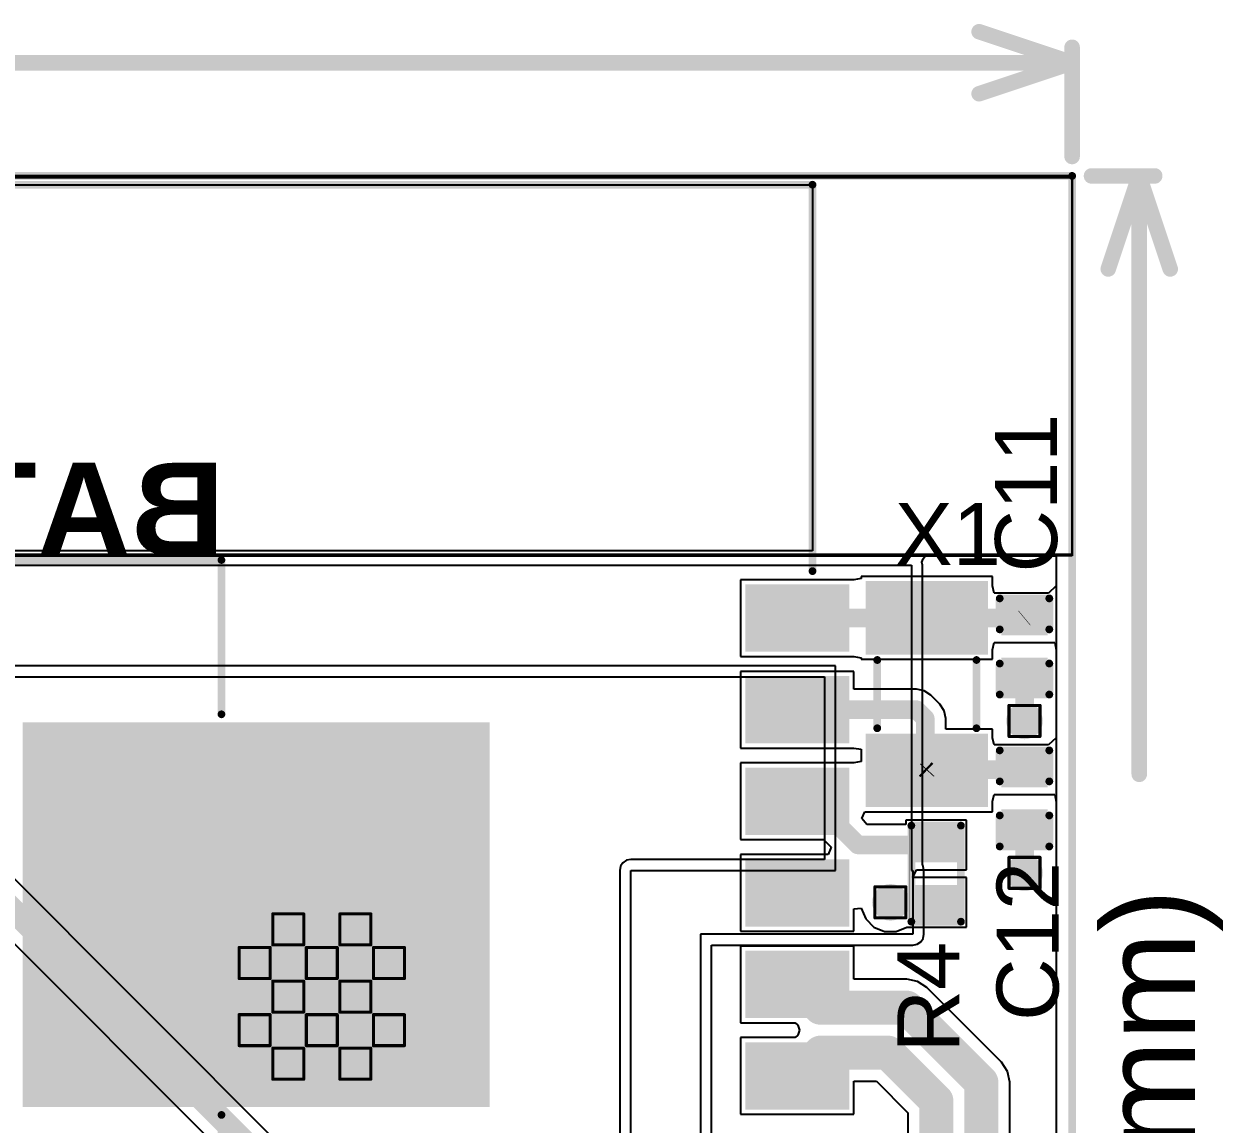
# Model space of a CAD drawing. Header units: inches. Extents: x 0 to 412, y -3 to 50.
# Drawn here: x 65.83 to 85.47, y 13.47 to 31.49 of the extents above; entities that cross this region are included whole.
import ezdxf

# ---------------------------------------------------------------- set-up
doc = ezdxf.new("R2010")
doc.units = ezdxf.units.IN
for name, color, linetype in [('Board_Outline', 56, 'Continuous'), ('Bottom Layer', 5, 'Continuous'), ('Bottom Overlay', 54, 'Continuous'), ('Bottom Paste', 16, 'Continuous'), ('Bottom Solder', 6, 'Continuous'), ('Dimension', 6, 'Continuous'), ('Drill Drawing', 1, 'Continuous'), ('Keep-Out Layer', 6, 'Continuous'), ('Multi-Layer', 9, 'Continuous'), ('Pad Holes', 156, 'Continuous'), ('Top Layer', 1, 'Continuous'), ('Top Overlay', 2, 'Continuous'), ('Top Paste', 8, 'Continuous'), ('Top Solder', 216, 'Continuous'), ('Via Holes', 16, 'Continuous')]:
    doc.layers.add(name, color=color, linetype=linetype)
doc.styles.add('Arial', font='', dxfattribs={"height": 0.2})
doc.styles.add('Arial_Bold', font='', dxfattribs={"height": 0.2})
doc.styles.get('Arial').set_extended_font_data('Arial')
doc.styles.get('Arial_Bold').set_extended_font_data('Arial', bold=True)

msp = doc.modelspace()

# ---------------------------------------------------------------- hatches: boundary and pattern name
at = {"layer": 'Bottom Layer'}
h = msp.add_hatch(color=5, dxfattribs=at)
edge = h.paths.add_edge_path()
edge.add_arc((82.22, 20.072), 0.3, 0, 360)
msp.add_hatch(color=5, dxfattribs=at).paths.add_polyline_path([(65.908, 19.948), (73.358, 19.948), (73.358, 13.848), (65.908, 13.848)])
h = msp.add_hatch(color=5, dxfattribs=at)
edge = h.paths.add_edge_path()
edge.add_arc((82.22, 17.583), 0.3, 0, 360)
h = msp.add_hatch(color=5, dxfattribs=at)
edge = h.paths.add_edge_path()
edge.add_arc((80.023, 17.1), 0.3, 0, 360)
h = msp.add_hatch(color=5, dxfattribs=at)
edge = h.paths.add_edge_path()
edge.add_arc((70.156, 16.656), 0.2, 0, 360)
h = msp.add_hatch(color=5, dxfattribs=at)
edge = h.paths.add_edge_path()
edge.add_arc((71.256, 16.656), 0.2, 0, 360)
h = msp.add_hatch(color=5, dxfattribs=at)
edge = h.paths.add_edge_path()
edge.add_arc((69.606, 16.106), 0.2, 0, 360)
h = msp.add_hatch(color=5, dxfattribs=at)
edge = h.paths.add_edge_path()
edge.add_arc((70.706, 16.106), 0.2, 0, 360)
h = msp.add_hatch(color=5, dxfattribs=at)
edge = h.paths.add_edge_path()
edge.add_arc((71.806, 16.106), 0.2, 0, 360)
h = msp.add_hatch(color=5, dxfattribs=at)
edge = h.paths.add_edge_path()
edge.add_arc((70.156, 15.556), 0.2, 0, 360)
h = msp.add_hatch(color=5, dxfattribs=at)
edge = h.paths.add_edge_path()
edge.add_arc((71.256, 15.556), 0.2, 0, 360)
h = msp.add_hatch(color=5, dxfattribs=at)
edge = h.paths.add_edge_path()
edge.add_arc((69.606, 15.006), 0.2, 0, 360)
h = msp.add_hatch(color=5, dxfattribs=at)
edge = h.paths.add_edge_path()
edge.add_arc((70.706, 15.006), 0.2, 0, 360)
h = msp.add_hatch(color=5, dxfattribs=at)
edge = h.paths.add_edge_path()
edge.add_arc((71.806, 15.006), 0.2, 0, 360)
h = msp.add_hatch(color=5, dxfattribs=at)
edge = h.paths.add_edge_path()
edge.add_arc((70.156, 14.456), 0.2, 0, 360)
h = msp.add_hatch(color=5, dxfattribs=at)
edge = h.paths.add_edge_path()
edge.add_arc((71.256, 14.456), 0.2, 0, 360)
at = {"layer": 'Bottom Paste'}
msp.add_hatch(color=16, dxfattribs=at).paths.add_polyline_path([(65.908, 19.948), (73.358, 19.948), (73.358, 13.848), (65.908, 13.848)])
at = {"layer": 'Bottom Solder'}
msp.add_hatch(color=6, dxfattribs=at).paths.add_polyline_path([(65.806, 20.049), (73.459, 20.049), (73.459, 13.746), (65.806, 13.746)])
at = {"layer": 'Multi-Layer'}
h = msp.add_hatch(color=9, dxfattribs=at)
edge = h.paths.add_edge_path()
edge.add_arc((70.156, 16.656), 0.2, 0, 360)
h = msp.add_hatch(color=9, dxfattribs=at)
edge = h.paths.add_edge_path()
edge.add_arc((71.256, 16.656), 0.2, 0, 360)
h = msp.add_hatch(color=9, dxfattribs=at)
edge = h.paths.add_edge_path()
edge.add_arc((69.606, 16.106), 0.2, 0, 360)
h = msp.add_hatch(color=9, dxfattribs=at)
edge = h.paths.add_edge_path()
edge.add_arc((70.706, 16.106), 0.2, 0, 360)
h = msp.add_hatch(color=9, dxfattribs=at)
edge = h.paths.add_edge_path()
edge.add_arc((71.806, 16.106), 0.2, 0, 360)
h = msp.add_hatch(color=9, dxfattribs=at)
edge = h.paths.add_edge_path()
edge.add_arc((70.156, 15.556), 0.2, 0, 360)
h = msp.add_hatch(color=9, dxfattribs=at)
edge = h.paths.add_edge_path()
edge.add_arc((71.256, 15.556), 0.2, 0, 360)
h = msp.add_hatch(color=9, dxfattribs=at)
edge = h.paths.add_edge_path()
edge.add_arc((69.606, 15.006), 0.2, 0, 360)
h = msp.add_hatch(color=9, dxfattribs=at)
edge = h.paths.add_edge_path()
edge.add_arc((70.706, 15.006), 0.2, 0, 360)
h = msp.add_hatch(color=9, dxfattribs=at)
edge = h.paths.add_edge_path()
edge.add_arc((71.806, 15.006), 0.2, 0, 360)
h = msp.add_hatch(color=9, dxfattribs=at)
edge = h.paths.add_edge_path()
edge.add_arc((70.156, 14.456), 0.2, 0, 360)
h = msp.add_hatch(color=9, dxfattribs=at)
edge = h.paths.add_edge_path()
edge.add_arc((71.256, 14.456), 0.2, 0, 360)
at = {"layer": 'Pad Holes'}
h = msp.add_hatch(color=7, dxfattribs=at)
edge = h.paths.add_edge_path()
edge.add_arc((70.156, 16.656), 0.15, 0, 360)
h = msp.add_hatch(color=7, dxfattribs=at)
edge = h.paths.add_edge_path()
edge.add_arc((71.256, 16.656), 0.15, 0, 360)
h = msp.add_hatch(color=7, dxfattribs=at)
edge = h.paths.add_edge_path()
edge.add_arc((69.606, 16.106), 0.15, 0, 360)
h = msp.add_hatch(color=7, dxfattribs=at)
edge = h.paths.add_edge_path()
edge.add_arc((70.706, 16.106), 0.15, 0, 360)
h = msp.add_hatch(color=7, dxfattribs=at)
edge = h.paths.add_edge_path()
edge.add_arc((71.806, 16.106), 0.15, 0, 360)
h = msp.add_hatch(color=7, dxfattribs=at)
edge = h.paths.add_edge_path()
edge.add_arc((70.156, 15.556), 0.15, 0, 360)
h = msp.add_hatch(color=7, dxfattribs=at)
edge = h.paths.add_edge_path()
edge.add_arc((71.256, 15.556), 0.15, 0, 360)
h = msp.add_hatch(color=7, dxfattribs=at)
edge = h.paths.add_edge_path()
edge.add_arc((69.606, 15.006), 0.15, 0, 360)
h = msp.add_hatch(color=7, dxfattribs=at)
edge = h.paths.add_edge_path()
edge.add_arc((70.706, 15.006), 0.15, 0, 360)
h = msp.add_hatch(color=7, dxfattribs=at)
edge = h.paths.add_edge_path()
edge.add_arc((71.806, 15.006), 0.15, 0, 360)
h = msp.add_hatch(color=7, dxfattribs=at)
edge = h.paths.add_edge_path()
edge.add_arc((70.156, 14.456), 0.15, 0, 360)
h = msp.add_hatch(color=7, dxfattribs=at)
edge = h.paths.add_edge_path()
edge.add_arc((71.256, 14.456), 0.15, 0, 360)
at = {"layer": 'Top Layer'}
for points in [[(77.746, 22.206), (79.246, 22.206), (79.246, 21.306), (77.746, 21.306)], [(81.52, 22.261), (81.52, 21.261), (79.72, 21.261), (79.72, 22.261)], [(82.537, 21.532), (81.902, 21.532), (81.902, 21.99), (82.537, 21.99)], [(82.537, 20.593), (81.902, 20.593), (81.902, 21.05), (82.537, 21.05)], [(77.746, 20.706), (79.246, 20.706), (79.246, 19.806), (77.746, 19.806)], [(81.52, 19.761), (81.52, 18.761), (79.72, 18.761), (79.72, 19.761)], [(82.537, 19.043), (81.902, 19.043), (81.902, 19.5), (82.537, 19.5)], [(77.746, 19.206), (79.246, 19.206), (79.246, 18.306), (77.746, 18.306)], [(82.537, 18.103), (81.902, 18.103), (81.902, 18.561), (82.537, 18.561)], [(80.454, 18.269), (81.089, 18.269), (81.089, 17.811), (80.454, 17.811)], [(77.746, 17.706), (79.246, 17.706), (79.246, 16.806), (77.746, 16.806)], [(80.454, 17.329), (81.089, 17.329), (81.089, 16.872), (80.454, 16.872)], [(69.256, 17.006), (69.956, 17.006), (69.956, 16.306), (69.256, 16.306)], [(70.356, 17.006), (71.056, 17.006), (71.056, 16.306), (70.356, 16.306)], [(71.456, 17.006), (72.156, 17.006), (72.156, 16.306), (71.456, 16.306)], [(77.746, 16.206), (79.246, 16.206), (79.246, 15.306), (77.746, 15.306)], [(69.256, 15.906), (69.956, 15.906), (69.956, 15.206), (69.256, 15.206)], [(70.356, 15.906), (71.056, 15.906), (71.056, 15.206), (70.356, 15.206)], [(71.456, 15.906), (72.156, 15.906), (72.156, 15.206), (71.456, 15.206)], [(69.256, 14.806), (69.956, 14.806), (69.956, 14.106), (69.256, 14.106)], [(70.356, 14.806), (71.056, 14.806), (71.056, 14.106), (70.356, 14.106)], [(71.456, 14.806), (72.156, 14.806), (72.156, 14.106), (71.456, 14.106)], [(77.746, 14.706), (79.246, 14.706), (79.246, 13.806), (77.746, 13.806)]]:
    msp.add_hatch(color=1, dxfattribs=at).paths.add_polyline_path(points)
h = msp.add_hatch(color=1, dxfattribs=at)
edge = h.paths.add_edge_path()
edge.add_arc((82.22, 20.072), 0.3, 0, 360)
h = msp.add_hatch(color=1, dxfattribs=at)
edge = h.paths.add_edge_path()
edge.add_arc((82.22, 17.583), 0.3, 0, 360)
h = msp.add_hatch(color=1, dxfattribs=at)
edge = h.paths.add_edge_path()
edge.add_arc((80.023, 17.1), 0.3, 0, 360)
h = msp.add_hatch(color=1, dxfattribs=at)
edge = h.paths.add_edge_path()
edge.add_arc((70.156, 16.656), 0.2, 0, 360)
h = msp.add_hatch(color=1, dxfattribs=at)
edge = h.paths.add_edge_path()
edge.add_arc((71.256, 16.656), 0.2, 0, 360)
h = msp.add_hatch(color=1, dxfattribs=at)
edge = h.paths.add_edge_path()
edge.add_arc((69.606, 16.106), 0.2, 0, 360)
h = msp.add_hatch(color=1, dxfattribs=at)
edge = h.paths.add_edge_path()
edge.add_arc((70.706, 16.106), 0.2, 0, 360)
h = msp.add_hatch(color=1, dxfattribs=at)
edge = h.paths.add_edge_path()
edge.add_arc((71.806, 16.106), 0.2, 0, 360)
h = msp.add_hatch(color=1, dxfattribs=at)
edge = h.paths.add_edge_path()
edge.add_arc((70.156, 15.556), 0.2, 0, 360)
h = msp.add_hatch(color=1, dxfattribs=at)
edge = h.paths.add_edge_path()
edge.add_arc((71.256, 15.556), 0.2, 0, 360)
h = msp.add_hatch(color=1, dxfattribs=at)
edge = h.paths.add_edge_path()
edge.add_arc((69.606, 15.006), 0.2, 0, 360)
h = msp.add_hatch(color=1, dxfattribs=at)
edge = h.paths.add_edge_path()
edge.add_arc((70.706, 15.006), 0.2, 0, 360)
h = msp.add_hatch(color=1, dxfattribs=at)
edge = h.paths.add_edge_path()
edge.add_arc((71.806, 15.006), 0.2, 0, 360)
h = msp.add_hatch(color=1, dxfattribs=at)
edge = h.paths.add_edge_path()
edge.add_arc((70.156, 14.456), 0.2, 0, 360)
h = msp.add_hatch(color=1, dxfattribs=at)
edge = h.paths.add_edge_path()
edge.add_arc((71.256, 14.456), 0.2, 0, 360)
at = {"layer": 'Top Paste'}
for points in [[(77.746, 22.206), (79.246, 22.206), (79.246, 21.306), (77.746, 21.306)], [(81.52, 22.261), (81.52, 21.261), (79.72, 21.261), (79.72, 22.261)], [(82.537, 21.532), (81.902, 21.532), (81.902, 21.99), (82.537, 21.99)], [(82.537, 20.593), (81.902, 20.593), (81.902, 21.05), (82.537, 21.05)], [(77.746, 20.706), (79.246, 20.706), (79.246, 19.806), (77.746, 19.806)], [(81.52, 19.761), (81.52, 18.761), (79.72, 18.761), (79.72, 19.761)], [(82.537, 19.043), (81.902, 19.043), (81.902, 19.5), (82.537, 19.5)], [(77.746, 19.206), (79.246, 19.206), (79.246, 18.306), (77.746, 18.306)], [(82.537, 18.103), (81.902, 18.103), (81.902, 18.561), (82.537, 18.561)], [(80.454, 18.269), (81.089, 18.269), (81.089, 17.811), (80.454, 17.811)], [(77.746, 17.706), (79.246, 17.706), (79.246, 16.806), (77.746, 16.806)], [(80.454, 17.329), (81.089, 17.329), (81.089, 16.872), (80.454, 16.872)], [(69.256, 17.006), (69.956, 17.006), (69.956, 16.306), (69.256, 16.306)], [(70.356, 17.006), (71.056, 17.006), (71.056, 16.306), (70.356, 16.306)], [(71.456, 17.006), (72.156, 17.006), (72.156, 16.306), (71.456, 16.306)], [(77.746, 16.206), (79.246, 16.206), (79.246, 15.306), (77.746, 15.306)], [(69.256, 15.906), (69.956, 15.906), (69.956, 15.206), (69.256, 15.206)], [(70.356, 15.906), (71.056, 15.906), (71.056, 15.206), (70.356, 15.206)], [(71.456, 15.906), (72.156, 15.906), (72.156, 15.206), (71.456, 15.206)], [(69.256, 14.806), (69.956, 14.806), (69.956, 14.106), (69.256, 14.106)], [(70.356, 14.806), (71.056, 14.806), (71.056, 14.106), (70.356, 14.106)], [(71.456, 14.806), (72.156, 14.806), (72.156, 14.106), (71.456, 14.106)], [(77.746, 14.706), (79.246, 14.706), (79.246, 13.806), (77.746, 13.806)]]:
    msp.add_hatch(color=8, dxfattribs=at).paths.add_polyline_path(points)
at = {"layer": 'Top Solder'}
for points in [[(77.644, 22.307), (79.347, 22.307), (79.347, 21.204), (77.644, 21.204)], [(81.621, 22.363), (81.621, 21.159), (79.618, 21.159), (79.618, 22.363)], [(82.597, 21.472), (81.842, 21.472), (81.842, 22.05), (82.597, 22.05)], [(82.597, 20.533), (81.842, 20.533), (81.842, 21.11), (82.597, 21.11)], [(77.644, 20.807), (79.347, 20.807), (79.347, 19.704), (77.644, 19.704)], [(81.621, 19.863), (81.621, 18.659), (79.618, 18.659), (79.618, 19.863)], [(82.597, 18.983), (81.842, 18.983), (81.842, 19.56), (82.597, 19.56)], [(77.644, 19.307), (79.347, 19.307), (79.347, 18.204), (77.644, 18.204)], [(82.597, 18.043), (81.842, 18.043), (81.842, 18.621), (82.597, 18.621)], [(80.399, 18.324), (81.145, 18.324), (81.145, 17.756), (80.399, 17.756)], [(77.644, 17.807), (79.347, 17.807), (79.347, 16.704), (77.644, 16.704)], [(80.399, 17.384), (81.145, 17.384), (81.145, 16.816), (80.399, 16.816)], [(69.154, 17.107), (70.057, 17.107), (70.057, 16.204), (69.154, 16.204)], [(70.254, 17.107), (71.157, 17.107), (71.157, 16.204), (70.254, 16.204)], [(71.354, 17.107), (72.257, 17.107), (72.257, 16.204), (71.354, 16.204)], [(77.644, 16.307), (79.347, 16.307), (79.347, 15.204), (77.644, 15.204)], [(69.154, 16.007), (70.057, 16.007), (70.057, 15.104), (69.154, 15.104)], [(70.254, 16.007), (71.157, 16.007), (71.157, 15.104), (70.254, 15.104)], [(71.354, 16.007), (72.257, 16.007), (72.257, 15.104), (71.354, 15.104)], [(69.154, 14.907), (70.057, 14.907), (70.057, 14.004), (69.154, 14.004)], [(70.254, 14.907), (71.157, 14.907), (71.157, 14.004), (70.254, 14.004)], [(71.354, 14.907), (72.257, 14.907), (72.257, 14.004), (71.354, 14.004)], [(77.644, 14.807), (79.347, 14.807), (79.347, 13.704), (77.644, 13.704)]]:
    msp.add_hatch(color=216, dxfattribs=at).paths.add_polyline_path(points)
at = {"layer": 'Via Holes'}
h = msp.add_hatch(color=7, dxfattribs=at)
edge = h.paths.add_edge_path()
edge.add_arc((82.22, 20.072), 0.15, 0, 360)
h = msp.add_hatch(color=7, dxfattribs=at)
edge = h.paths.add_edge_path()
edge.add_arc((82.22, 17.583), 0.15, 0, 360)
h = msp.add_hatch(color=7, dxfattribs=at)
edge = h.paths.add_edge_path()
edge.add_arc((80.023, 17.1), 0.15, 0, 360)

# ---------------------------------------------------------------- linework, layer by layer
at = {"layer": 'Board_Outline'}
for points in [[(0, 29, 0.127, 0.127, 0), (83, 29, 0.127, 0.127, 0)], [(83, 29, 0.127, 0.127, 0), (83, 0, 0.127, 0.127, 0)]]:
    msp.add_lwpolyline(points, format="xyseb", dxfattribs=at)
msp.add_lwpolyline([(82.968, 29, 0.0635, 0.0635, 1), (83.032, 29, 0.0635, 0.0635, 1)], format="xyseb", close=True, dxfattribs=at)
msp.add_lwpolyline([(82.968, 29, 0.0635, 0.0635, 1), (83.032, 29, 0.0635, 0.0635, 1)], format="xyseb", close=True, dxfattribs=at)
at = {"layer": 'Bottom Layer'}
for p, q in [((83, 29), (0, 29)), ((83, 22.802), (83, 29)), ((0, 22.802), (83, 22.802)), ((80.559, 22.729), (80.613, 22.802)), ((80.613, 22.802), (82.741, 22.802)), ((82.741, 22.802), (82.741, 0.259)), ((18.948, 22.625), (80.366, 22.625)), ((80.366, 22.625), (80.366, 17.621)), ((80.537, 22.675), (80.559, 22.729)), ((80.547, 22.625), (80.537, 22.675)), ((80.547, 17.708), (80.547, 22.625)), ((79.121, 20.974), (58.877, 20.974)), ((79.121, 17.621), (79.121, 20.974)), ((63.545, 20.792), (78.94, 20.792)), ((78.94, 20.792), (78.94, 17.802)), ((75.601, 17.69), (75.587, 17.621)), ((75.64, 17.749), (75.601, 17.69)), ((75.699, 17.788), (75.64, 17.749)), ((75.768, 17.802), (75.699, 17.788)), ((78.94, 17.802), (75.768, 17.802)), ((80.558, 17.69), (80.547, 17.708)), ((80.572, 17.621), (80.558, 17.69)), ((75.587, 17.621), (75.587, 3.057)), ((75.768, 3.057), (75.768, 17.621)), ((75.768, 17.621), (79.121, 17.621)), ((80.366, 17.621), (80.391, 17.621)), ((80.391, 17.621), (80.391, 16.579)), ((80.572, 16.579), (80.572, 17.621)), ((80.391, 16.579), (76.911, 16.579)), ((76.911, 16.579), (76.911, 0.259)), ((80.519, 16.451), (80.558, 16.51)), ((80.558, 16.51), (80.572, 16.579)), ((77.092, 0.259), (77.092, 16.398)), ((77.092, 16.398), (80.391, 16.398)), ((80.391, 16.398), (80.46, 16.412)), ((80.46, 16.412), (80.519, 16.451))]:
    msp.add_line(p, q, dxfattribs=at)
at = {"layer": 'Bottom Overlay'}
for points in [[(17.517, 22.708, 0.127, 0.127, 0), (69.062, 22.708, 0.127, 0.127, 0)], [(69.062, 20.18, 0.127, 0.127, 0), (69.062, 22.708, 0.127, 0.127, 0)], [(69.063, 9.179, 0.127, 0.127, 0), (69.063, 13.617, 0.127, 0.127, 0)]]:
    msp.add_lwpolyline(points, format="xyseb", dxfattribs=at)
for points in [[(69.03, 22.708, 0.0635, 0.0635, 1), (69.093, 22.708, 0.0635, 0.0635, 1)], [(69.03, 22.708, 0.0635, 0.0635, 1), (69.093, 22.708, 0.0635, 0.0635, 1)], [(69.03, 20.18, 0.0635, 0.0635, 1), (69.093, 20.18, 0.0635, 0.0635, 1)], [(69.031, 13.617, 0.0635, 0.0635, 1), (69.094, 13.617, 0.0635, 0.0635, 1)]]:
    msp.add_lwpolyline(points, format="xyseb", close=True, dxfattribs=at)
at = {"layer": 'Dimension'}
for points in [[(81.476, 31.362, 0.254, 0.254, 0), (83, 30.854, 0.254, 0.254, 0)], [(83, 29.318, 0.254, 0.254, 0), (83, 31.108, 0.254, 0.254, 0)], [(46.197, 30.854, 0.254, 0.254, 0), (83, 30.854, 0.254, 0.254, 0)], [(81.476, 30.346, 0.254, 0.254, 0), (83, 30.854, 0.254, 0.254, 0)], [(83.317, 29, 0.254, 0.254, 0), (84.353, 29, 0.254, 0.254, 0)], [(83.591, 27.476, 0.254, 0.254, 0), (84.099, 29, 0.254, 0.254, 0)], [(84.099, 29, 0.254, 0.254, 0), (84.607, 27.476, 0.254, 0.254, 0)], [(84.099, 19.197, 0.254, 0.254, 0), (84.099, 29, 0.254, 0.254, 0)]]:
    msp.add_lwpolyline(points, format="xyseb", dxfattribs=at)
for points in [[(81.412, 31.362, 0.127, 0.127, 1), (81.539, 31.362, 0.127, 0.127, 1)], [(82.936, 31.108, 0.127, 0.127, 1), (83.063, 31.108, 0.127, 0.127, 1)], [(82.936, 30.854, 0.127, 0.127, 1), (83.063, 30.854, 0.127, 0.127, 1)], [(82.936, 30.854, 0.127, 0.127, 1), (83.063, 30.854, 0.127, 0.127, 1)], [(82.936, 30.854, 0.127, 0.127, 1), (83.063, 30.854, 0.127, 0.127, 1)], [(81.412, 30.346, 0.127, 0.127, 1), (81.539, 30.346, 0.127, 0.127, 1)], [(82.936, 29.318, 0.127, 0.127, 1), (83.063, 29.318, 0.127, 0.127, 1)], [(83.254, 29, 0.127, 0.127, 1), (83.381, 29, 0.127, 0.127, 1)], [(84.036, 29, 0.127, 0.127, 1), (84.163, 29, 0.127, 0.127, 1)], [(84.036, 29, 0.127, 0.127, 1), (84.163, 29, 0.127, 0.127, 1)], [(84.036, 29, 0.127, 0.127, 1), (84.163, 29, 0.127, 0.127, 1)], [(84.29, 29, 0.127, 0.127, 1), (84.417, 29, 0.127, 0.127, 1)], [(83.528, 27.476, 0.127, 0.127, 1), (83.655, 27.476, 0.127, 0.127, 1)], [(84.544, 27.476, 0.127, 0.127, 1), (84.671, 27.476, 0.127, 0.127, 1)], [(84.036, 19.197, 0.127, 0.127, 1), (84.163, 19.197, 0.127, 0.127, 1)]]:
    msp.add_lwpolyline(points, format="xyseb", close=True, dxfattribs=at)
at = {"layer": 'Drill Drawing'}
for points in [[(81.966, 20.326, 0.0508, 0.0508, 0), (82.474, 20.326, 0.0508, 0.0508, 0)], [(81.966, 19.818, 0.0508, 0.0508, 0), (81.966, 20.326, 0.0508, 0.0508, 0)], [(82.474, 19.818, 0.0508, 0.0508, 0), (82.474, 20.326, 0.0508, 0.0508, 0)], [(81.966, 19.818, 0.0508, 0.0508, 0), (82.474, 19.818, 0.0508, 0.0508, 0)], [(81.966, 17.837, 0.0508, 0.0508, 0), (82.474, 17.837, 0.0508, 0.0508, 0)], [(81.966, 17.329, 0.0508, 0.0508, 0), (81.966, 17.837, 0.0508, 0.0508, 0)], [(82.474, 17.329, 0.0508, 0.0508, 0), (82.474, 17.837, 0.0508, 0.0508, 0)], [(79.769, 17.354, 0.0508, 0.0508, 0), (80.277, 17.354, 0.0508, 0.0508, 0)], [(79.769, 16.846, 0.0508, 0.0508, 0), (79.769, 17.354, 0.0508, 0.0508, 0)], [(80.277, 16.846, 0.0508, 0.0508, 0), (80.277, 17.354, 0.0508, 0.0508, 0)], [(81.966, 17.329, 0.0508, 0.0508, 0), (82.474, 17.329, 0.0508, 0.0508, 0)], [(69.902, 16.91, 0.0508, 0.0508, 0), (70.41, 16.91, 0.0508, 0.0508, 0)], [(69.902, 16.402, 0.0508, 0.0508, 0), (69.902, 16.91, 0.0508, 0.0508, 0)], [(70.41, 16.402, 0.0508, 0.0508, 0), (70.41, 16.91, 0.0508, 0.0508, 0)], [(71.002, 16.91, 0.0508, 0.0508, 0), (71.51, 16.91, 0.0508, 0.0508, 0)], [(71.002, 16.402, 0.0508, 0.0508, 0), (71.002, 16.91, 0.0508, 0.0508, 0)], [(71.51, 16.402, 0.0508, 0.0508, 0), (71.51, 16.91, 0.0508, 0.0508, 0)], [(79.769, 16.846, 0.0508, 0.0508, 0), (80.277, 16.846, 0.0508, 0.0508, 0)], [(69.352, 16.36, 0.0508, 0.0508, 0), (69.86, 16.36, 0.0508, 0.0508, 0)], [(69.352, 15.852, 0.0508, 0.0508, 0), (69.352, 16.36, 0.0508, 0.0508, 0)], [(69.86, 15.852, 0.0508, 0.0508, 0), (69.86, 16.36, 0.0508, 0.0508, 0)], [(69.902, 16.402, 0.0508, 0.0508, 0), (70.41, 16.402, 0.0508, 0.0508, 0)], [(70.452, 16.36, 0.0508, 0.0508, 0), (70.96, 16.36, 0.0508, 0.0508, 0)], [(70.452, 15.852, 0.0508, 0.0508, 0), (70.452, 16.36, 0.0508, 0.0508, 0)], [(70.96, 15.852, 0.0508, 0.0508, 0), (70.96, 16.36, 0.0508, 0.0508, 0)], [(71.002, 16.402, 0.0508, 0.0508, 0), (71.51, 16.402, 0.0508, 0.0508, 0)], [(71.552, 16.36, 0.0508, 0.0508, 0), (72.06, 16.36, 0.0508, 0.0508, 0)], [(71.552, 15.852, 0.0508, 0.0508, 0), (71.552, 16.36, 0.0508, 0.0508, 0)], [(72.06, 15.852, 0.0508, 0.0508, 0), (72.06, 16.36, 0.0508, 0.0508, 0)], [(69.352, 15.852, 0.0508, 0.0508, 0), (69.86, 15.852, 0.0508, 0.0508, 0)], [(69.902, 15.81, 0.0508, 0.0508, 0), (70.41, 15.81, 0.0508, 0.0508, 0)], [(69.902, 15.302, 0.0508, 0.0508, 0), (69.902, 15.81, 0.0508, 0.0508, 0)], [(70.41, 15.302, 0.0508, 0.0508, 0), (70.41, 15.81, 0.0508, 0.0508, 0)], [(70.452, 15.852, 0.0508, 0.0508, 0), (70.96, 15.852, 0.0508, 0.0508, 0)], [(71.002, 15.81, 0.0508, 0.0508, 0), (71.51, 15.81, 0.0508, 0.0508, 0)], [(71.002, 15.302, 0.0508, 0.0508, 0), (71.002, 15.81, 0.0508, 0.0508, 0)], [(71.51, 15.302, 0.0508, 0.0508, 0), (71.51, 15.81, 0.0508, 0.0508, 0)], [(71.552, 15.852, 0.0508, 0.0508, 0), (72.06, 15.852, 0.0508, 0.0508, 0)], [(69.902, 15.302, 0.0508, 0.0508, 0), (70.41, 15.302, 0.0508, 0.0508, 0)], [(71.002, 15.302, 0.0508, 0.0508, 0), (71.51, 15.302, 0.0508, 0.0508, 0)], [(69.352, 15.26, 0.0508, 0.0508, 0), (69.86, 15.26, 0.0508, 0.0508, 0)], [(69.352, 14.752, 0.0508, 0.0508, 0), (69.352, 15.26, 0.0508, 0.0508, 0)], [(69.86, 14.752, 0.0508, 0.0508, 0), (69.86, 15.26, 0.0508, 0.0508, 0)], [(70.452, 15.26, 0.0508, 0.0508, 0), (70.96, 15.26, 0.0508, 0.0508, 0)], [(70.452, 14.752, 0.0508, 0.0508, 0), (70.452, 15.26, 0.0508, 0.0508, 0)], [(70.96, 14.752, 0.0508, 0.0508, 0), (70.96, 15.26, 0.0508, 0.0508, 0)], [(71.552, 15.26, 0.0508, 0.0508, 0), (72.06, 15.26, 0.0508, 0.0508, 0)], [(71.552, 14.752, 0.0508, 0.0508, 0), (71.552, 15.26, 0.0508, 0.0508, 0)], [(72.06, 14.752, 0.0508, 0.0508, 0), (72.06, 15.26, 0.0508, 0.0508, 0)], [(69.352, 14.752, 0.0508, 0.0508, 0), (69.86, 14.752, 0.0508, 0.0508, 0)], [(69.902, 14.71, 0.0508, 0.0508, 0), (70.41, 14.71, 0.0508, 0.0508, 0)], [(69.902, 14.202, 0.0508, 0.0508, 0), (69.902, 14.71, 0.0508, 0.0508, 0)], [(70.41, 14.202, 0.0508, 0.0508, 0), (70.41, 14.71, 0.0508, 0.0508, 0)], [(70.452, 14.752, 0.0508, 0.0508, 0), (70.96, 14.752, 0.0508, 0.0508, 0)], [(71.002, 14.71, 0.0508, 0.0508, 0), (71.51, 14.71, 0.0508, 0.0508, 0)], [(71.002, 14.202, 0.0508, 0.0508, 0), (71.002, 14.71, 0.0508, 0.0508, 0)], [(71.51, 14.202, 0.0508, 0.0508, 0), (71.51, 14.71, 0.0508, 0.0508, 0)], [(71.552, 14.752, 0.0508, 0.0508, 0), (72.06, 14.752, 0.0508, 0.0508, 0)], [(69.902, 14.202, 0.0508, 0.0508, 0), (70.41, 14.202, 0.0508, 0.0508, 0)], [(71.002, 14.202, 0.0508, 0.0508, 0), (71.51, 14.202, 0.0508, 0.0508, 0)]]:
    msp.add_lwpolyline(points, format="xyseb", dxfattribs=at)
for points in [[(81.953, 20.326, 0.0254, 0.0254, 1), (81.978, 20.326, 0.0254, 0.0254, 1)], [(81.953, 20.326, 0.0254, 0.0254, 1), (81.978, 20.326, 0.0254, 0.0254, 1)], [(82.461, 20.326, 0.0254, 0.0254, 1), (82.486, 20.326, 0.0254, 0.0254, 1)], [(82.461, 20.326, 0.0254, 0.0254, 1), (82.486, 20.326, 0.0254, 0.0254, 1)], [(81.953, 19.818, 0.0254, 0.0254, 1), (81.978, 19.818, 0.0254, 0.0254, 1)], [(81.953, 19.818, 0.0254, 0.0254, 1), (81.978, 19.818, 0.0254, 0.0254, 1)], [(82.461, 19.818, 0.0254, 0.0254, 1), (82.486, 19.818, 0.0254, 0.0254, 1)], [(82.461, 19.818, 0.0254, 0.0254, 1), (82.486, 19.818, 0.0254, 0.0254, 1)], [(81.953, 17.837, 0.0254, 0.0254, 1), (81.978, 17.837, 0.0254, 0.0254, 1)], [(81.953, 17.837, 0.0254, 0.0254, 1), (81.978, 17.837, 0.0254, 0.0254, 1)], [(82.461, 17.837, 0.0254, 0.0254, 1), (82.486, 17.837, 0.0254, 0.0254, 1)], [(82.461, 17.837, 0.0254, 0.0254, 1), (82.486, 17.837, 0.0254, 0.0254, 1)], [(79.756, 17.354, 0.0254, 0.0254, 1), (79.781, 17.354, 0.0254, 0.0254, 1)], [(79.756, 17.354, 0.0254, 0.0254, 1), (79.781, 17.354, 0.0254, 0.0254, 1)], [(80.264, 17.354, 0.0254, 0.0254, 1), (80.289, 17.354, 0.0254, 0.0254, 1)], [(80.264, 17.354, 0.0254, 0.0254, 1), (80.289, 17.354, 0.0254, 0.0254, 1)], [(81.953, 17.329, 0.0254, 0.0254, 1), (81.978, 17.329, 0.0254, 0.0254, 1)], [(81.953, 17.329, 0.0254, 0.0254, 1), (81.978, 17.329, 0.0254, 0.0254, 1)], [(82.461, 17.329, 0.0254, 0.0254, 1), (82.486, 17.329, 0.0254, 0.0254, 1)], [(82.461, 17.329, 0.0254, 0.0254, 1), (82.486, 17.329, 0.0254, 0.0254, 1)], [(69.889, 16.91, 0.0254, 0.0254, 1), (69.914, 16.91, 0.0254, 0.0254, 1)], [(69.889, 16.91, 0.0254, 0.0254, 1), (69.914, 16.91, 0.0254, 0.0254, 1)], [(70.397, 16.91, 0.0254, 0.0254, 1), (70.422, 16.91, 0.0254, 0.0254, 1)], [(70.397, 16.91, 0.0254, 0.0254, 1), (70.422, 16.91, 0.0254, 0.0254, 1)], [(70.989, 16.91, 0.0254, 0.0254, 1), (71.014, 16.91, 0.0254, 0.0254, 1)], [(70.989, 16.91, 0.0254, 0.0254, 1), (71.014, 16.91, 0.0254, 0.0254, 1)], [(71.497, 16.91, 0.0254, 0.0254, 1), (71.522, 16.91, 0.0254, 0.0254, 1)], [(71.497, 16.91, 0.0254, 0.0254, 1), (71.522, 16.91, 0.0254, 0.0254, 1)], [(79.756, 16.846, 0.0254, 0.0254, 1), (79.781, 16.846, 0.0254, 0.0254, 1)], [(79.756, 16.846, 0.0254, 0.0254, 1), (79.781, 16.846, 0.0254, 0.0254, 1)], [(80.264, 16.846, 0.0254, 0.0254, 1), (80.289, 16.846, 0.0254, 0.0254, 1)], [(80.264, 16.846, 0.0254, 0.0254, 1), (80.289, 16.846, 0.0254, 0.0254, 1)], [(69.339, 16.36, 0.0254, 0.0254, 1), (69.364, 16.36, 0.0254, 0.0254, 1)], [(69.339, 16.36, 0.0254, 0.0254, 1), (69.364, 16.36, 0.0254, 0.0254, 1)], [(69.847, 16.36, 0.0254, 0.0254, 1), (69.872, 16.36, 0.0254, 0.0254, 1)], [(69.847, 16.36, 0.0254, 0.0254, 1), (69.872, 16.36, 0.0254, 0.0254, 1)], [(69.889, 16.402, 0.0254, 0.0254, 1), (69.914, 16.402, 0.0254, 0.0254, 1)], [(69.889, 16.402, 0.0254, 0.0254, 1), (69.914, 16.402, 0.0254, 0.0254, 1)], [(70.397, 16.402, 0.0254, 0.0254, 1), (70.422, 16.402, 0.0254, 0.0254, 1)], [(70.397, 16.402, 0.0254, 0.0254, 1), (70.422, 16.402, 0.0254, 0.0254, 1)], [(70.439, 16.36, 0.0254, 0.0254, 1), (70.464, 16.36, 0.0254, 0.0254, 1)], [(70.439, 16.36, 0.0254, 0.0254, 1), (70.464, 16.36, 0.0254, 0.0254, 1)], [(70.947, 16.36, 0.0254, 0.0254, 1), (70.972, 16.36, 0.0254, 0.0254, 1)], [(70.947, 16.36, 0.0254, 0.0254, 1), (70.972, 16.36, 0.0254, 0.0254, 1)], [(70.989, 16.402, 0.0254, 0.0254, 1), (71.014, 16.402, 0.0254, 0.0254, 1)], [(70.989, 16.402, 0.0254, 0.0254, 1), (71.014, 16.402, 0.0254, 0.0254, 1)], [(71.497, 16.402, 0.0254, 0.0254, 1), (71.522, 16.402, 0.0254, 0.0254, 1)], [(71.497, 16.402, 0.0254, 0.0254, 1), (71.522, 16.402, 0.0254, 0.0254, 1)], [(71.539, 16.36, 0.0254, 0.0254, 1), (71.564, 16.36, 0.0254, 0.0254, 1)], [(71.539, 16.36, 0.0254, 0.0254, 1), (71.564, 16.36, 0.0254, 0.0254, 1)], [(72.047, 16.36, 0.0254, 0.0254, 1), (72.072, 16.36, 0.0254, 0.0254, 1)], [(72.047, 16.36, 0.0254, 0.0254, 1), (72.072, 16.36, 0.0254, 0.0254, 1)], [(69.339, 15.852, 0.0254, 0.0254, 1), (69.364, 15.852, 0.0254, 0.0254, 1)], [(69.339, 15.852, 0.0254, 0.0254, 1), (69.364, 15.852, 0.0254, 0.0254, 1)], [(69.847, 15.852, 0.0254, 0.0254, 1), (69.872, 15.852, 0.0254, 0.0254, 1)], [(69.847, 15.852, 0.0254, 0.0254, 1), (69.872, 15.852, 0.0254, 0.0254, 1)], [(69.889, 15.81, 0.0254, 0.0254, 1), (69.914, 15.81, 0.0254, 0.0254, 1)], [(69.889, 15.81, 0.0254, 0.0254, 1), (69.914, 15.81, 0.0254, 0.0254, 1)], [(70.397, 15.81, 0.0254, 0.0254, 1), (70.422, 15.81, 0.0254, 0.0254, 1)], [(70.397, 15.81, 0.0254, 0.0254, 1), (70.422, 15.81, 0.0254, 0.0254, 1)], [(70.439, 15.852, 0.0254, 0.0254, 1), (70.464, 15.852, 0.0254, 0.0254, 1)], [(70.439, 15.852, 0.0254, 0.0254, 1), (70.464, 15.852, 0.0254, 0.0254, 1)], [(70.947, 15.852, 0.0254, 0.0254, 1), (70.972, 15.852, 0.0254, 0.0254, 1)], [(70.947, 15.852, 0.0254, 0.0254, 1), (70.972, 15.852, 0.0254, 0.0254, 1)], [(70.989, 15.81, 0.0254, 0.0254, 1), (71.014, 15.81, 0.0254, 0.0254, 1)], [(70.989, 15.81, 0.0254, 0.0254, 1), (71.014, 15.81, 0.0254, 0.0254, 1)], [(71.497, 15.81, 0.0254, 0.0254, 1), (71.522, 15.81, 0.0254, 0.0254, 1)], [(71.497, 15.81, 0.0254, 0.0254, 1), (71.522, 15.81, 0.0254, 0.0254, 1)], [(71.539, 15.852, 0.0254, 0.0254, 1), (71.564, 15.852, 0.0254, 0.0254, 1)], [(71.539, 15.852, 0.0254, 0.0254, 1), (71.564, 15.852, 0.0254, 0.0254, 1)], [(72.047, 15.852, 0.0254, 0.0254, 1), (72.072, 15.852, 0.0254, 0.0254, 1)], [(72.047, 15.852, 0.0254, 0.0254, 1), (72.072, 15.852, 0.0254, 0.0254, 1)], [(69.889, 15.302, 0.0254, 0.0254, 1), (69.914, 15.302, 0.0254, 0.0254, 1)], [(69.889, 15.302, 0.0254, 0.0254, 1), (69.914, 15.302, 0.0254, 0.0254, 1)], [(70.397, 15.302, 0.0254, 0.0254, 1), (70.422, 15.302, 0.0254, 0.0254, 1)], [(70.397, 15.302, 0.0254, 0.0254, 1), (70.422, 15.302, 0.0254, 0.0254, 1)], [(70.989, 15.302, 0.0254, 0.0254, 1), (71.014, 15.302, 0.0254, 0.0254, 1)], [(70.989, 15.302, 0.0254, 0.0254, 1), (71.014, 15.302, 0.0254, 0.0254, 1)], [(71.497, 15.302, 0.0254, 0.0254, 1), (71.522, 15.302, 0.0254, 0.0254, 1)], [(71.497, 15.302, 0.0254, 0.0254, 1), (71.522, 15.302, 0.0254, 0.0254, 1)], [(69.339, 15.26, 0.0254, 0.0254, 1), (69.364, 15.26, 0.0254, 0.0254, 1)], [(69.339, 15.26, 0.0254, 0.0254, 1), (69.364, 15.26, 0.0254, 0.0254, 1)], [(69.847, 15.26, 0.0254, 0.0254, 1), (69.872, 15.26, 0.0254, 0.0254, 1)], [(69.847, 15.26, 0.0254, 0.0254, 1), (69.872, 15.26, 0.0254, 0.0254, 1)], [(70.439, 15.26, 0.0254, 0.0254, 1), (70.464, 15.26, 0.0254, 0.0254, 1)], [(70.439, 15.26, 0.0254, 0.0254, 1), (70.464, 15.26, 0.0254, 0.0254, 1)], [(70.947, 15.26, 0.0254, 0.0254, 1), (70.972, 15.26, 0.0254, 0.0254, 1)], [(70.947, 15.26, 0.0254, 0.0254, 1), (70.972, 15.26, 0.0254, 0.0254, 1)], [(71.539, 15.26, 0.0254, 0.0254, 1), (71.564, 15.26, 0.0254, 0.0254, 1)], [(71.539, 15.26, 0.0254, 0.0254, 1), (71.564, 15.26, 0.0254, 0.0254, 1)], [(72.047, 15.26, 0.0254, 0.0254, 1), (72.072, 15.26, 0.0254, 0.0254, 1)], [(72.047, 15.26, 0.0254, 0.0254, 1), (72.072, 15.26, 0.0254, 0.0254, 1)], [(69.339, 14.752, 0.0254, 0.0254, 1), (69.364, 14.752, 0.0254, 0.0254, 1)], [(69.339, 14.752, 0.0254, 0.0254, 1), (69.364, 14.752, 0.0254, 0.0254, 1)], [(69.847, 14.752, 0.0254, 0.0254, 1), (69.872, 14.752, 0.0254, 0.0254, 1)], [(69.847, 14.752, 0.0254, 0.0254, 1), (69.872, 14.752, 0.0254, 0.0254, 1)], [(69.889, 14.71, 0.0254, 0.0254, 1), (69.914, 14.71, 0.0254, 0.0254, 1)], [(69.889, 14.71, 0.0254, 0.0254, 1), (69.914, 14.71, 0.0254, 0.0254, 1)], [(70.397, 14.71, 0.0254, 0.0254, 1), (70.422, 14.71, 0.0254, 0.0254, 1)], [(70.397, 14.71, 0.0254, 0.0254, 1), (70.422, 14.71, 0.0254, 0.0254, 1)], [(70.439, 14.752, 0.0254, 0.0254, 1), (70.464, 14.752, 0.0254, 0.0254, 1)], [(70.439, 14.752, 0.0254, 0.0254, 1), (70.464, 14.752, 0.0254, 0.0254, 1)], [(70.947, 14.752, 0.0254, 0.0254, 1), (70.972, 14.752, 0.0254, 0.0254, 1)], [(70.947, 14.752, 0.0254, 0.0254, 1), (70.972, 14.752, 0.0254, 0.0254, 1)], [(70.989, 14.71, 0.0254, 0.0254, 1), (71.014, 14.71, 0.0254, 0.0254, 1)], [(70.989, 14.71, 0.0254, 0.0254, 1), (71.014, 14.71, 0.0254, 0.0254, 1)], [(71.497, 14.71, 0.0254, 0.0254, 1), (71.522, 14.71, 0.0254, 0.0254, 1)], [(71.497, 14.71, 0.0254, 0.0254, 1), (71.522, 14.71, 0.0254, 0.0254, 1)], [(71.539, 14.752, 0.0254, 0.0254, 1), (71.564, 14.752, 0.0254, 0.0254, 1)], [(71.539, 14.752, 0.0254, 0.0254, 1), (71.564, 14.752, 0.0254, 0.0254, 1)], [(72.047, 14.752, 0.0254, 0.0254, 1), (72.072, 14.752, 0.0254, 0.0254, 1)], [(72.047, 14.752, 0.0254, 0.0254, 1), (72.072, 14.752, 0.0254, 0.0254, 1)], [(69.889, 14.202, 0.0254, 0.0254, 1), (69.914, 14.202, 0.0254, 0.0254, 1)], [(69.889, 14.202, 0.0254, 0.0254, 1), (69.914, 14.202, 0.0254, 0.0254, 1)], [(70.397, 14.202, 0.0254, 0.0254, 1), (70.422, 14.202, 0.0254, 0.0254, 1)], [(70.397, 14.202, 0.0254, 0.0254, 1), (70.422, 14.202, 0.0254, 0.0254, 1)], [(70.989, 14.202, 0.0254, 0.0254, 1), (71.014, 14.202, 0.0254, 0.0254, 1)], [(70.989, 14.202, 0.0254, 0.0254, 1), (71.014, 14.202, 0.0254, 0.0254, 1)], [(71.497, 14.202, 0.0254, 0.0254, 1), (71.522, 14.202, 0.0254, 0.0254, 1)], [(71.497, 14.202, 0.0254, 0.0254, 1), (71.522, 14.202, 0.0254, 0.0254, 1)]]:
    msp.add_lwpolyline(points, format="xyseb", close=True, dxfattribs=at)
at = {"layer": 'Keep-Out Layer'}
for p, q in [((60.746, 28.856), (78.746, 28.856)), ((78.746, 28.856), (78.746, 22.856)), ((78.746, 22.856), (60.746, 22.856))]:
    msp.add_line(p, q, dxfattribs=at)
at = {"layer": 'Top Layer'}
for p, q in [((0.025, 28.975), (83, 28.975)), ((83, 28.975), (83, 22.777)), ((83, 22.777), (0.025, 22.777)), ((62.038, 22.777), (82.741, 22.777)), ((82.741, 22.777), (82.741, 22.284)), ((79.542, 22.405), (79.424, 22.383)), ((81.697, 22.439), (79.542, 22.439)), ((79.542, 22.439), (79.542, 22.405)), ((81.697, 22.283), (81.697, 22.439)), ((79.424, 22.383), (77.568, 22.383)), ((77.568, 22.383), (77.568, 21.128)), ((79.424, 22.383), (79.424, 22.383)), ((81.725, 22.167), (81.697, 22.283)), ((82.741, 22.284), (82.614, 22.167)), ((82.614, 22.167), (81.725, 22.167)), ((81.697, 21.239), (81.725, 21.355)), ((81.697, 21.083), (81.697, 21.239)), ((81.725, 21.355), (82.715, 21.355)), ((82.715, 21.355), (82.741, 21.238)), ((82.741, 21.238), (82.741, 19.794)), ((77.568, 21.128), (79.424, 21.128)), ((79.424, 21.128), (79.424, 21.128)), ((79.424, 21.128), (79.542, 21.107)), ((79.542, 21.107), (79.542, 21.083)), ((79.542, 21.083), (81.697, 21.083)), ((79.424, 20.883), (77.568, 20.883)), ((77.568, 20.883), (77.568, 19.628)), ((79.424, 20.592), (79.424, 20.883)), ((71.705, 11.446), (62.629, 20.521)), ((80.449, 20.592), (79.424, 20.592)), ((80.577, 20.567), (80.449, 20.592)), ((80.687, 20.494), (80.577, 20.567)), ((80.832, 20.348), (80.687, 20.494)), ((80.905, 20.239), (80.832, 20.348)), ((80.931, 20.11), (80.905, 20.239)), ((80.931, 19.939), (80.931, 20.11)), ((62.208, 19.88), (71.064, 11.024)), ((81.697, 19.939), (80.931, 19.939)), ((81.697, 19.794), (81.697, 19.939)), ((81.725, 19.678), (81.697, 19.794)), ((82.614, 19.678), (81.725, 19.678)), ((82.741, 19.794), (82.614, 19.678)), ((77.568, 19.628), (79.424, 19.628)), ((79.424, 19.628), (79.424, 19.628)), ((79.424, 19.628), (79.542, 19.607)), ((79.542, 19.607), (79.542, 19.405)), ((79.415, 19.383), (77.568, 19.383)), ((77.568, 19.383), (77.568, 18.128)), ((79.424, 19.383), (79.415, 19.383)), ((79.542, 19.405), (79.424, 19.383)), ((81.697, 18.75), (81.725, 18.865)), ((81.725, 18.865), (82.715, 18.865)), ((82.715, 18.865), (82.741, 18.749)), ((81.697, 18.583), (81.697, 18.75)), ((82.741, 18.749), (82.741, 1.892)), ((79.556, 18.474), (79.602, 18.583)), ((79.635, 18.377), (79.556, 18.474)), ((79.602, 18.583), (81.697, 18.583)), ((80.277, 18.377), (79.635, 18.377)), ((81.267, 18.446), (80.277, 18.446)), ((80.277, 18.446), (80.277, 18.377)), ((81.267, 17.634), (81.267, 18.446)), ((77.568, 18.128), (78.925, 18.128)), ((78.925, 18.128), (79.052, 18.001)), ((79.004, 17.883), (77.568, 17.883)), ((77.568, 17.883), (77.568, 16.628)), ((79.052, 18.001), (79.004, 17.883)), ((80.39, 17.507), (80.45, 17.634)), ((81.267, 17.507), (80.39, 17.507)), ((80.45, 17.634), (81.267, 17.634)), ((81.267, 16.694), (81.267, 17.507)), ((79.424, 16.991), (79.545, 17.005)), ((79.424, 16.628), (79.424, 16.991)), ((79.545, 17.005), (79.618, 16.829)), ((79.618, 16.829), (79.752, 16.695)), ((77.568, 16.628), (79.424, 16.628)), ((79.752, 16.695), (79.928, 16.622)), ((79.928, 16.622), (80.118, 16.622)), ((80.118, 16.622), (80.29, 16.694)), ((80.29, 16.694), (81.267, 16.694)), ((79.424, 16.383), (77.568, 16.383)), ((77.568, 16.383), (77.568, 15.128)), ((79.424, 15.84), (79.424, 16.383)), ((80.29, 15.84), (79.424, 15.84)), ((80.468, 15.805), (80.29, 15.84)), ((80.619, 15.704), (80.468, 15.805)), ((81.842, 14.481), (80.619, 15.704)), ((77.568, 15.128), (78.464, 15.128)), ((78.464, 15.128), (78.503, 15.089)), ((78.503, 15.089), (78.534, 15.006)), ((78.534, 15.006), (78.503, 14.922)), ((78.464, 14.883), (77.568, 14.883)), ((77.568, 14.883), (77.568, 13.628)), ((78.503, 14.922), (78.464, 14.883)), ((81.943, 14.33), (81.842, 14.481)), ((79.424, 13.628), (79.424, 14.171)), ((79.424, 14.171), (79.792, 14.171)), ((79.792, 14.171), (80.309, 13.654)), ((81.978, 14.152), (81.943, 14.33)), ((81.978, 2), (81.978, 14.152)), ((77.568, 13.628), (79.424, 13.628)), ((80.309, 13.654), (80.309, 6.876))]:
    msp.add_line(p, q, dxfattribs=at)
for points in [[(78.496, 21.756, 0.305, 0.305, 0), (82.214, 21.756, 0.305, 0.305, 0)], [(82.214, 21.756, 0.305, 0.305, 0), (82.22, 21.761, 0.305, 0.305, 0)], [(82.22, 20.072, 0.305, 0.305, 0), (82.22, 20.821, 0.305, 0.305, 0)], [(62.364, 20.256, 0.381, 0.381, 0), (71.439, 11.18, 0.381, 0.381, 0)], [(78.496, 20.256, 0.305, 0.305, 0), (80.449, 20.256, 0.305, 0.305, 0)], [(80.449, 20.256, 0.305, 0.305, 0), (80.594, 20.11, 0.305, 0.305, 0)], [(80.594, 19.286, 0.305, 0.305, 0), (80.594, 20.11, 0.305, 0.305, 0)], [(80.594, 19.286, 0.305, 0.305, 0), (80.62, 19.261, 0.305, 0.305, 0)], [(80.62, 19.261, 0.305, 0.305, 0), (80.63, 19.272, 0.305, 0.305, 0)], [(80.63, 19.272, 0.305, 0.305, 0), (82.22, 19.272, 0.305, 0.305, 0)], [(78.496, 18.756, 0.305, 0.305, 0), (78.774, 18.756, 0.305, 0.305, 0)], [(78.774, 18.756, 0.305, 0.305, 0), (79.489, 18.04, 0.305, 0.305, 0)], [(82.22, 17.583, 0.305, 0.305, 0), (82.22, 18.332, 0.305, 0.305, 0)], [(79.489, 18.04, 0.305, 0.305, 0), (80.772, 18.04, 0.305, 0.305, 0)], [(80.023, 17.1, 0.305, 0.305, 0), (80.772, 17.1, 0.305, 0.305, 0)], [(78.496, 15.756, 0.559, 0.559, 0), (78.878, 15.374, 0.559, 0.559, 0)], [(78.878, 15.374, 0.559, 0.559, 0), (80.29, 15.374, 0.559, 0.559, 0)], [(80.29, 15.374, 0.559, 0.559, 0), (81.512, 14.152, 0.559, 0.559, 0)], [(78.496, 14.256, 0.559, 0.559, 0), (78.878, 14.637, 0.559, 0.559, 0)], [(78.878, 14.637, 0.559, 0.559, 0), (79.985, 14.637, 0.559, 0.559, 0)], [(79.985, 14.637, 0.559, 0.559, 0), (80.775, 13.847, 0.559, 0.559, 0)], [(81.512, 1.641, 0.559, 0.559, 0), (81.512, 14.152, 0.559, 0.559, 0)], [(80.775, 6.876, 0.559, 0.559, 0), (80.775, 13.847, 0.559, 0.559, 0)]]:
    msp.add_lwpolyline(points, format="xyseb", dxfattribs=at)
for points in [[(78.42, 21.756, 0.152, 0.152, 1), (78.572, 21.756, 0.152, 0.152, 1)], [(82.138, 21.756, 0.152, 0.152, 1), (82.291, 21.756, 0.152, 0.152, 1)], [(82.138, 21.756, 0.152, 0.152, 1), (82.291, 21.756, 0.152, 0.152, 1)], [(82.144, 21.761, 0.152, 0.152, 1), (82.296, 21.761, 0.152, 0.152, 1)], [(82.144, 20.821, 0.152, 0.152, 1), (82.296, 20.821, 0.152, 0.152, 1)], [(78.42, 20.256, 0.152, 0.152, 1), (78.572, 20.256, 0.152, 0.152, 1)], [(80.372, 20.256, 0.152, 0.152, 1), (80.525, 20.256, 0.152, 0.152, 1)], [(80.372, 20.256, 0.152, 0.152, 1), (80.525, 20.256, 0.152, 0.152, 1)], [(80.518, 20.11, 0.152, 0.152, 1), (80.67, 20.11, 0.152, 0.152, 1)], [(80.518, 20.11, 0.152, 0.152, 1), (80.67, 20.11, 0.152, 0.152, 1)], [(82.144, 20.072, 0.152, 0.152, 1), (82.296, 20.072, 0.152, 0.152, 1)], [(80.518, 19.286, 0.152, 0.152, 1), (80.67, 19.286, 0.152, 0.152, 1)], [(80.518, 19.286, 0.152, 0.152, 1), (80.67, 19.286, 0.152, 0.152, 1)], [(80.543, 19.261, 0.152, 0.152, 1), (80.696, 19.261, 0.152, 0.152, 1)], [(80.543, 19.261, 0.152, 0.152, 1), (80.696, 19.261, 0.152, 0.152, 1)], [(80.554, 19.272, 0.152, 0.152, 1), (80.707, 19.272, 0.152, 0.152, 1)], [(80.554, 19.272, 0.152, 0.152, 1), (80.707, 19.272, 0.152, 0.152, 1)], [(82.144, 19.272, 0.152, 0.152, 1), (82.296, 19.272, 0.152, 0.152, 1)], [(78.42, 18.756, 0.152, 0.152, 1), (78.572, 18.756, 0.152, 0.152, 1)], [(78.697, 18.756, 0.152, 0.152, 1), (78.85, 18.756, 0.152, 0.152, 1)], [(78.697, 18.756, 0.152, 0.152, 1), (78.85, 18.756, 0.152, 0.152, 1)], [(82.144, 18.332, 0.152, 0.152, 1), (82.296, 18.332, 0.152, 0.152, 1)], [(79.413, 18.04, 0.152, 0.152, 1), (79.565, 18.04, 0.152, 0.152, 1)], [(79.413, 18.04, 0.152, 0.152, 1), (79.565, 18.04, 0.152, 0.152, 1)], [(80.696, 18.04, 0.152, 0.152, 1), (80.848, 18.04, 0.152, 0.152, 1)], [(82.144, 17.583, 0.152, 0.152, 1), (82.296, 17.583, 0.152, 0.152, 1)], [(79.947, 17.1, 0.152, 0.152, 1), (80.099, 17.1, 0.152, 0.152, 1)], [(80.696, 17.1, 0.152, 0.152, 1), (80.848, 17.1, 0.152, 0.152, 1)], [(78.356, 15.756, 0.279, 0.279, 1), (78.635, 15.756, 0.279, 0.279, 1)], [(78.738, 15.374, 0.279, 0.279, 1), (79.017, 15.374, 0.279, 0.279, 1)], [(78.738, 15.374, 0.279, 0.279, 1), (79.017, 15.374, 0.279, 0.279, 1)], [(80.15, 15.374, 0.279, 0.279, 1), (80.429, 15.374, 0.279, 0.279, 1)], [(80.15, 15.374, 0.279, 0.279, 1), (80.429, 15.374, 0.279, 0.279, 1)], [(78.738, 14.637, 0.279, 0.279, 1), (79.017, 14.637, 0.279, 0.279, 1)], [(78.738, 14.637, 0.279, 0.279, 1), (79.017, 14.637, 0.279, 0.279, 1)], [(79.845, 14.637, 0.279, 0.279, 1), (80.124, 14.637, 0.279, 0.279, 1)], [(79.845, 14.637, 0.279, 0.279, 1), (80.124, 14.637, 0.279, 0.279, 1)], [(78.356, 14.256, 0.279, 0.279, 1), (78.635, 14.256, 0.279, 0.279, 1)], [(81.372, 14.152, 0.279, 0.279, 1), (81.652, 14.152, 0.279, 0.279, 1)], [(81.372, 14.152, 0.279, 0.279, 1), (81.652, 14.152, 0.279, 0.279, 1)], [(80.636, 13.847, 0.279, 0.279, 1), (80.915, 13.847, 0.279, 0.279, 1)], [(80.636, 13.847, 0.279, 0.279, 1), (80.915, 13.847, 0.279, 0.279, 1)]]:
    msp.add_lwpolyline(points, format="xyseb", close=True, dxfattribs=at)
at = {"layer": 'Top Overlay'}
for points in [[(60.746, 28.856, 0.127, 0.127, 0), (78.746, 28.856, 0.127, 0.127, 0)], [(78.746, 22.526, 0.127, 0.127, 0), (78.746, 28.856, 0.127, 0.127, 0)], [(81.813, 22.079, 0.127, 0.127, 0), (82.626, 22.079, 0.127, 0.127, 0)], [(81.813, 21.571, 0.127, 0.127, 0), (81.813, 22.079, 0.127, 0.127, 0)], [(82.626, 21.571, 0.127, 0.127, 0), (82.626, 22.079, 0.127, 0.127, 0)], [(79.807, 19.952, 0.127, 0.127, 0), (79.807, 21.07, 0.127, 0.127, 0)], [(81.432, 19.952, 0.127, 0.127, 0), (81.432, 21.07, 0.127, 0.127, 0)], [(81.813, 20.504, 0.127, 0.127, 0), (81.813, 21.012, 0.127, 0.127, 0)], [(82.626, 20.504, 0.127, 0.127, 0), (82.626, 21.012, 0.127, 0.127, 0)], [(81.813, 20.504, 0.127, 0.127, 0), (82.626, 20.504, 0.127, 0.127, 0)], [(81.813, 19.589, 0.127, 0.127, 0), (82.626, 19.589, 0.127, 0.127, 0)], [(81.813, 19.081, 0.127, 0.127, 0), (81.813, 19.589, 0.127, 0.127, 0)], [(82.626, 19.081, 0.127, 0.127, 0), (82.626, 19.589, 0.127, 0.127, 0)], [(81.813, 18.015, 0.127, 0.127, 0), (81.813, 18.523, 0.127, 0.127, 0)], [(82.626, 18.015, 0.127, 0.127, 0), (82.626, 18.523, 0.127, 0.127, 0)], [(80.366, 18.357, 0.127, 0.127, 0), (81.178, 18.357, 0.127, 0.127, 0)], [(80.366, 16.783, 0.127, 0.127, 0), (80.366, 18.357, 0.127, 0.127, 0)], [(80.34, 16.757, 0.00323, 0.00323, 0), (80.34, 18.383, 0.00323, 0.00323, 0)], [(81.178, 16.783, 0.127, 0.127, 0), (81.178, 18.357, 0.127, 0.127, 0)], [(81.813, 18.015, 0.127, 0.127, 0), (82.626, 18.015, 0.127, 0.127, 0)], [(80.366, 16.783, 0.127, 0.127, 0), (81.178, 16.783, 0.127, 0.127, 0)]]:
    msp.add_lwpolyline(points, format="xyseb", dxfattribs=at)
for points in [[(78.714, 28.856, 0.0635, 0.0635, 1), (78.778, 28.856, 0.0635, 0.0635, 1)], [(78.714, 28.856, 0.0635, 0.0635, 1), (78.778, 28.856, 0.0635, 0.0635, 1)], [(78.714, 22.526, 0.0635, 0.0635, 1), (78.778, 22.526, 0.0635, 0.0635, 1)], [(81.782, 22.079, 0.0635, 0.0635, 1), (81.845, 22.079, 0.0635, 0.0635, 1)], [(81.782, 22.079, 0.0635, 0.0635, 1), (81.845, 22.079, 0.0635, 0.0635, 1)], [(82.594, 22.079, 0.0635, 0.0635, 1), (82.658, 22.079, 0.0635, 0.0635, 1)], [(82.594, 22.079, 0.0635, 0.0635, 1), (82.658, 22.079, 0.0635, 0.0635, 1)], [(81.782, 21.571, 0.0635, 0.0635, 1), (81.845, 21.571, 0.0635, 0.0635, 1)], [(82.594, 21.571, 0.0635, 0.0635, 1), (82.658, 21.571, 0.0635, 0.0635, 1)], [(79.775, 21.07, 0.0635, 0.0635, 1), (79.839, 21.07, 0.0635, 0.0635, 1)], [(81.401, 21.07, 0.0635, 0.0635, 1), (81.464, 21.07, 0.0635, 0.0635, 1)], [(81.782, 21.012, 0.0635, 0.0635, 1), (81.845, 21.012, 0.0635, 0.0635, 1)], [(82.594, 21.012, 0.0635, 0.0635, 1), (82.658, 21.012, 0.0635, 0.0635, 1)], [(81.782, 20.504, 0.0635, 0.0635, 1), (81.845, 20.504, 0.0635, 0.0635, 1)], [(81.782, 20.504, 0.0635, 0.0635, 1), (81.845, 20.504, 0.0635, 0.0635, 1)], [(82.594, 20.504, 0.0635, 0.0635, 1), (82.658, 20.504, 0.0635, 0.0635, 1)], [(82.594, 20.504, 0.0635, 0.0635, 1), (82.658, 20.504, 0.0635, 0.0635, 1)], [(79.775, 19.952, 0.0635, 0.0635, 1), (79.839, 19.952, 0.0635, 0.0635, 1)], [(81.401, 19.952, 0.0635, 0.0635, 1), (81.464, 19.952, 0.0635, 0.0635, 1)], [(81.782, 19.589, 0.0635, 0.0635, 1), (81.845, 19.589, 0.0635, 0.0635, 1)], [(81.782, 19.589, 0.0635, 0.0635, 1), (81.845, 19.589, 0.0635, 0.0635, 1)], [(82.594, 19.589, 0.0635, 0.0635, 1), (82.658, 19.589, 0.0635, 0.0635, 1)], [(82.594, 19.589, 0.0635, 0.0635, 1), (82.658, 19.589, 0.0635, 0.0635, 1)], [(81.782, 19.081, 0.0635, 0.0635, 1), (81.845, 19.081, 0.0635, 0.0635, 1)], [(82.594, 19.081, 0.0635, 0.0635, 1), (82.658, 19.081, 0.0635, 0.0635, 1)], [(81.782, 18.523, 0.0635, 0.0635, 1), (81.845, 18.523, 0.0635, 0.0635, 1)], [(82.594, 18.523, 0.0635, 0.0635, 1), (82.658, 18.523, 0.0635, 0.0635, 1)], [(80.334, 18.357, 0.0635, 0.0635, 1), (80.397, 18.357, 0.0635, 0.0635, 1)], [(80.334, 18.357, 0.0635, 0.0635, 1), (80.397, 18.357, 0.0635, 0.0635, 1)], [(80.339, 18.383, 0.00161, 0.00161, 1), (80.341, 18.383, 0.00161, 0.00161, 1)], [(81.147, 18.357, 0.0635, 0.0635, 1), (81.21, 18.357, 0.0635, 0.0635, 1)], [(81.147, 18.357, 0.0635, 0.0635, 1), (81.21, 18.357, 0.0635, 0.0635, 1)], [(81.782, 18.015, 0.0635, 0.0635, 1), (81.845, 18.015, 0.0635, 0.0635, 1)], [(81.782, 18.015, 0.0635, 0.0635, 1), (81.845, 18.015, 0.0635, 0.0635, 1)], [(82.594, 18.015, 0.0635, 0.0635, 1), (82.658, 18.015, 0.0635, 0.0635, 1)], [(82.594, 18.015, 0.0635, 0.0635, 1), (82.658, 18.015, 0.0635, 0.0635, 1)], [(80.334, 16.783, 0.0635, 0.0635, 1), (80.397, 16.783, 0.0635, 0.0635, 1)], [(80.334, 16.783, 0.0635, 0.0635, 1), (80.397, 16.783, 0.0635, 0.0635, 1)], [(80.339, 16.757, 0.00161, 0.00161, 1), (80.341, 16.757, 0.00161, 0.00161, 1)], [(81.147, 16.783, 0.0635, 0.0635, 1), (81.21, 16.783, 0.0635, 0.0635, 1)], [(81.147, 16.783, 0.0635, 0.0635, 1), (81.21, 16.783, 0.0635, 0.0635, 1)]]:
    msp.add_lwpolyline(points, format="xyseb", close=True, dxfattribs=at)

# ---------------------------------------------------------------- texts
at = {"layer": 'Bottom Overlay', "style": 'Arial_Bold', "text_generation_flag": 2}
msp.add_text('BATTERY', height=1.524, rotation=360, dxfattribs=at).set_placement((69.113, 22.777))
at = {"layer": 'Dimension', "style": 'Arial'}
msp.add_text('29 (mm)', height=1.524, rotation=90, dxfattribs=at).set_placement((85.014, 9.396))
at = {"layer": 'Top Overlay', "style": 'Arial'}
for s, p in [('C11', (82.753, 22.502)), ('C12', (82.778, 15.157)), ('R4', (81.153, 14.641))]:
    msp.add_text(s, height=1.016, rotation=90, dxfattribs=at).set_placement(p)
msp.add_text('X1', height=1.016, dxfattribs=at).set_placement((80.095, 22.625))

doc.saveas('drawing.dxf')
